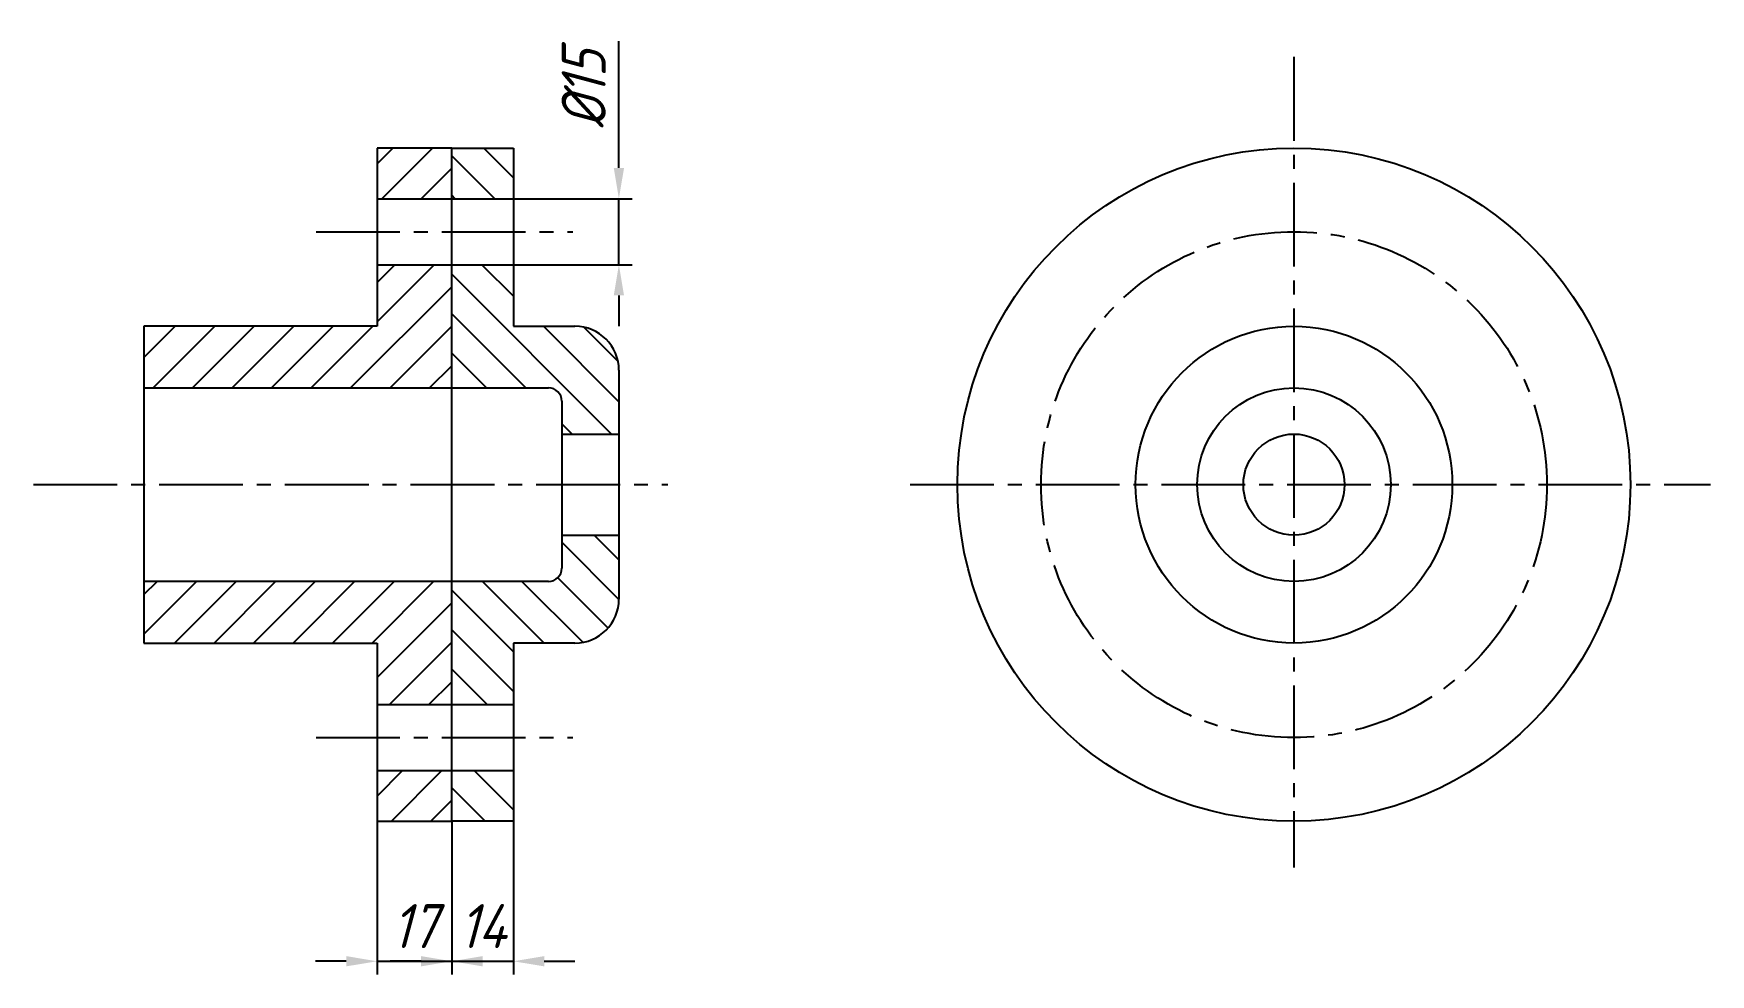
# Model space of a CAD drawing. Header units: millimetres. Extents: x 0 to 382, y 61 to 275.
import ezdxf

# ---------------------------------------------------------------- set-up
doc = ezdxf.new("R2010")
doc.units = ezdxf.units.MM
doc.linetypes.add('CENTER2', pattern=[28.575, 19.05, -3.175, 3.175, -3.175])
for name, color, linetype in [('中心线', 1, 'CENTER2'), ('剖面线', 6, 'Continuous'), ('尺寸线', 5, 'Continuous'), ('粗实线', 7, 'Continuous')]:
    doc.layers.add(name, color=color, linetype=linetype)
doc.styles.add('样式 1', font='gbeitc.shx', dxfattribs={"bigfont": 'gbcbig.shx'})
doc.dimstyles.new('副本ISO-25', dxfattribs={"dimtxt": 10, "dimasz": 7, "dimexe": 3, "dimexo": 0, "dimgap": 3, "dimtad": 1, "dimdec": 0, "dimdsep": 46, "dimtxsty": '样式 1', "dimcen": 2.5, "dimadec": 0, "dimazin": 0, "dimtfac": 1, "dimtdec": 0, "dimtmove": 0, "dimatfit": 3, "dimfxl": 0, "dimarcsym": 0})

# ---------------------------------------------------------------- blocks, each defined once
blk = doc.blocks.new('*D18')
at = {"layer": 'Defpoints', "color": 0}
for p in [(78.53, 95.69), (95.53, 95.69), (95.53, 63.85)]:
    blk.add_point(p, dxfattribs=at)
at = {"layer": '尺寸线', "color": 0, "lineweight": -2}
for p, q in [((78.53, 95.69), (78.53, 60.85)), ((95.53, 95.69), (95.53, 60.85)), ((71.53, 63.85), (64.53, 63.85)), ((78.53, 63.85), (95.53, 63.85)), ((102.53, 63.85), (109.53, 63.85))]:
    blk.add_line(p, q, dxfattribs=at)
at = {"layer": '尺寸线', "color": 0}
for points in [[(71.53, 65.02), (71.53, 62.69), (78.53, 63.85)], [(102.53, 65.02), (102.53, 62.69), (95.53, 63.85)]]:
    blk.add_solid(points, dxfattribs=at)
at = {"layer": '尺寸线', "color": 0, "insert": (87.03, 71.85), "char_height": 10, "attachment_point": 5, "style": '样式 1'}
blk.add_mtext('17', dxfattribs=at)
blk = doc.blocks.new('*D19')
at = {"layer": 'Defpoints', "color": 0}
for p in [(95.53, 95.69), (109.53, 95.69), (109.53, 63.85)]:
    blk.add_point(p, dxfattribs=at)
at = {"layer": '尺寸线', "color": 0, "lineweight": -2}
for p, q in [((95.53, 95.69), (95.53, 60.85)), ((109.53, 95.69), (109.53, 60.85)), ((88.53, 63.85), (81.53, 63.85)), ((95.53, 63.85), (109.53, 63.85)), ((116.53, 63.85), (123.53, 63.85))]:
    blk.add_line(p, q, dxfattribs=at)
at = {"layer": '尺寸线', "color": 0}
for points in [[(88.53, 65.02), (88.53, 62.69), (95.53, 63.85)], [(116.53, 65.02), (116.53, 62.69), (109.53, 63.85)]]:
    blk.add_solid(points, dxfattribs=at)
at = {"layer": '尺寸线', "color": 0, "insert": (102.53, 71.85), "char_height": 10, "attachment_point": 5, "style": '样式 1'}
blk.add_mtext('14', dxfattribs=at)
blk = doc.blocks.new('*D26')
at = {"layer": 'Defpoints', "color": 0}
for p in [(109.53, 237.19), (109.53, 222.19), (133.52, 222.19)]:
    blk.add_point(p, dxfattribs=at)
at = {"layer": '尺寸线', "color": 0, "lineweight": -2}
for p, q in [((133.52, 244.19), (133.52, 273.02)), ((109.53, 237.19), (136.52, 237.19)), ((133.52, 222.19), (133.52, 237.19)), ((109.53, 222.19), (136.52, 222.19)), ((133.52, 215.19), (133.52, 208.19))]:
    blk.add_line(p, q, dxfattribs=at)
at = {"layer": '尺寸线', "color": 0}
for points in [[(132.35, 244.19), (134.69, 244.19), (133.52, 237.19)], [(132.35, 215.19), (134.69, 215.19), (133.52, 222.19)]]:
    blk.add_solid(points, dxfattribs=at)
at = {"layer": '尺寸线', "color": 0, "insert": (125.52, 262.1), "char_height": 10, "attachment_point": 5, "rotation": 90, "style": '样式 1'}
blk.add_mtext('%%c15', dxfattribs=at)

msp = doc.modelspace()

# ---------------------------------------------------------------- hatches: boundary and pattern name
at = {"layer": '剖面线'}
h = msp.add_hatch(dxfattribs=at)
h.set_pattern_fill('ANSI31', color=256, scale=2, style=0)
h.set_pattern_definition([(45, (-78.176, -1.413), (-4.49013, 4.49013), [])])
h.paths.add_polyline_path([(95.53, 194.19), (95.53, 222.19), (78.53, 222.19), (78.53, 208.19), (25.53, 208.19), (25.53, 194.19)])
h.paths.add_polyline_path([(95.53, 237.19), (95.53, 248.69), (78.53, 248.69), (78.53, 237.19)])
h.paths.add_polyline_path([(25.53, 150.19), (25.53, 136.19), (78.53, 136.19), (78.53, 122.19), (95.53, 122.19), (95.53, 150.19)])
h.paths.add_polyline_path([(78.53, 107.19), (78.53, 95.69), (95.53, 95.69), (95.53, 107.19)])
h = msp.add_hatch(dxfattribs=at)
h.set_pattern_fill('ANSI31', color=256, scale=2, angle=90, style=0)
h.set_pattern_definition([(135, (-78.176, -1.413), (-4.49013, -4.49013), [])])
h.paths.add_polyline_path([(95.53, 237.19), (109.53, 237.19), (109.53, 248.69), (95.53, 248.69)])
h.paths.add_polyline_path([(95.53, 194.19), (117.53, 194.19, -0.414214), (120.53, 191.19), (120.53, 183.69), (133.53, 183.69), (133.53, 198.19, 0.414214), (123.53, 208.19), (109.53, 208.19), (109.53, 222.19), (95.53, 222.19)])
h.paths.add_polyline_path([(133.53, 160.69), (120.53, 160.69), (120.53, 153.19, -0.414214), (117.53, 150.19), (95.53, 150.19), (95.53, 122.19), (109.53, 122.19), (109.53, 136.19), (123.53, 136.19, 0.414214), (133.53, 146.19)])
h.paths.add_polyline_path([(109.53, 107.19), (95.53, 107.19), (95.53, 95.69), (109.53, 95.69)])

# ---------------------------------------------------------------- linework, layer by layer
at = {"layer": '中心线'}
for p, q in [((287, 269.41), (287, 85.17)), ((64.67, 229.69), (123.06, 229.69)), ((0.43, 172.19), (144.64, 172.19)), ((199.71, 172.19), (381.7, 172.19)), ((64.67, 114.69), (123.06, 114.69))]:
    msp.add_line(p, q, dxfattribs=at)
msp.add_circle((287, 172.19), 57.5, dxfattribs=at)
at = {"layer": '粗实线'}
for p, q in [((95.53, 248.69), (78.53, 248.69)), ((78.53, 248.69), (78.53, 208.19)), ((95.53, 95.69), (95.53, 248.69)), ((95.53, 248.69), (109.53, 248.69)), ((109.53, 248.69), (109.53, 208.19)), ((78.53, 237.19), (109.53, 237.19)), ((78.53, 222.19), (109.53, 222.19)), ((78.53, 208.19), (25.53, 208.19)), ((25.53, 208.19), (25.53, 136.19)), ((109.53, 208.19), (123.53, 208.19)), ((133.53, 198.19), (133.53, 146.19)), ((25.53, 194.19), (95.53, 194.19)), ((95.53, 194.19), (117.53, 194.19)), ((120.53, 191.19), (120.53, 153.19)), ((120.53, 183.69), (133.53, 183.69)), ((120.53, 160.69), (133.53, 160.69)), ((95.53, 150.19), (25.53, 150.19)), ((117.53, 150.19), (95.53, 150.19)), ((25.53, 136.19), (78.53, 136.19)), ((78.53, 136.19), (78.53, 95.69)), ((123.53, 136.19), (109.53, 136.19)), ((109.53, 136.19), (109.53, 95.69)), ((78.53, 122.19), (109.53, 122.19)), ((78.53, 107.19), (109.53, 107.19)), ((78.53, 95.69), (95.53, 95.69)), ((109.53, 95.69), (95.53, 95.69))]:
    msp.add_line(p, q, dxfattribs=at)
for radius in [76.5, 36, 22, 11.5]:
    msp.add_circle((287, 172.19), radius, dxfattribs=at)
for centre, radius, start, end in [((123.53, 198.19), 10, 0, 90), ((117.53, 191.19), 3, 0, 90), ((117.53, 153.19), 3, 270, 0), ((123.53, 146.19), 10, 270, 0)]:
    msp.add_arc(centre, radius, start, end, dxfattribs=at)

# ---------------------------------------------------------------- dimensions: what is measured, and where the dimension line sits
at = {"layer": '尺寸线'}
dim = msp.add_linear_dim(base=(133.52, 222.19), p1=(109.53, 237.19), p2=(109.53, 222.19), angle=90, text='%%c15', dimstyle='副本ISO-25', override={"dimatfit": 2}, dxfattribs=at)
dim.commit()
dim.dimension.update_dxf_attribs({"geometry": '*D26', "text_midpoint": (133.52, 262.1), "dimtype": 160})
for base, p1, p2, picture, middle in [((95.53, 63.85), (78.53, 95.69), (95.53, 95.69), '*D18', (87.03, 71.85)), ((109.53, 63.85), (95.53, 95.69), (109.53, 95.69), '*D19', (102.53, 71.85))]:
    dim = msp.add_linear_dim(base=base, p1=p1, p2=p2, dimstyle='副本ISO-25', dxfattribs=at)
    dim.commit()
    dim.dimension.update_dxf_attribs({"geometry": picture, "text_midpoint": middle})

doc.saveas('drawing.dxf')
